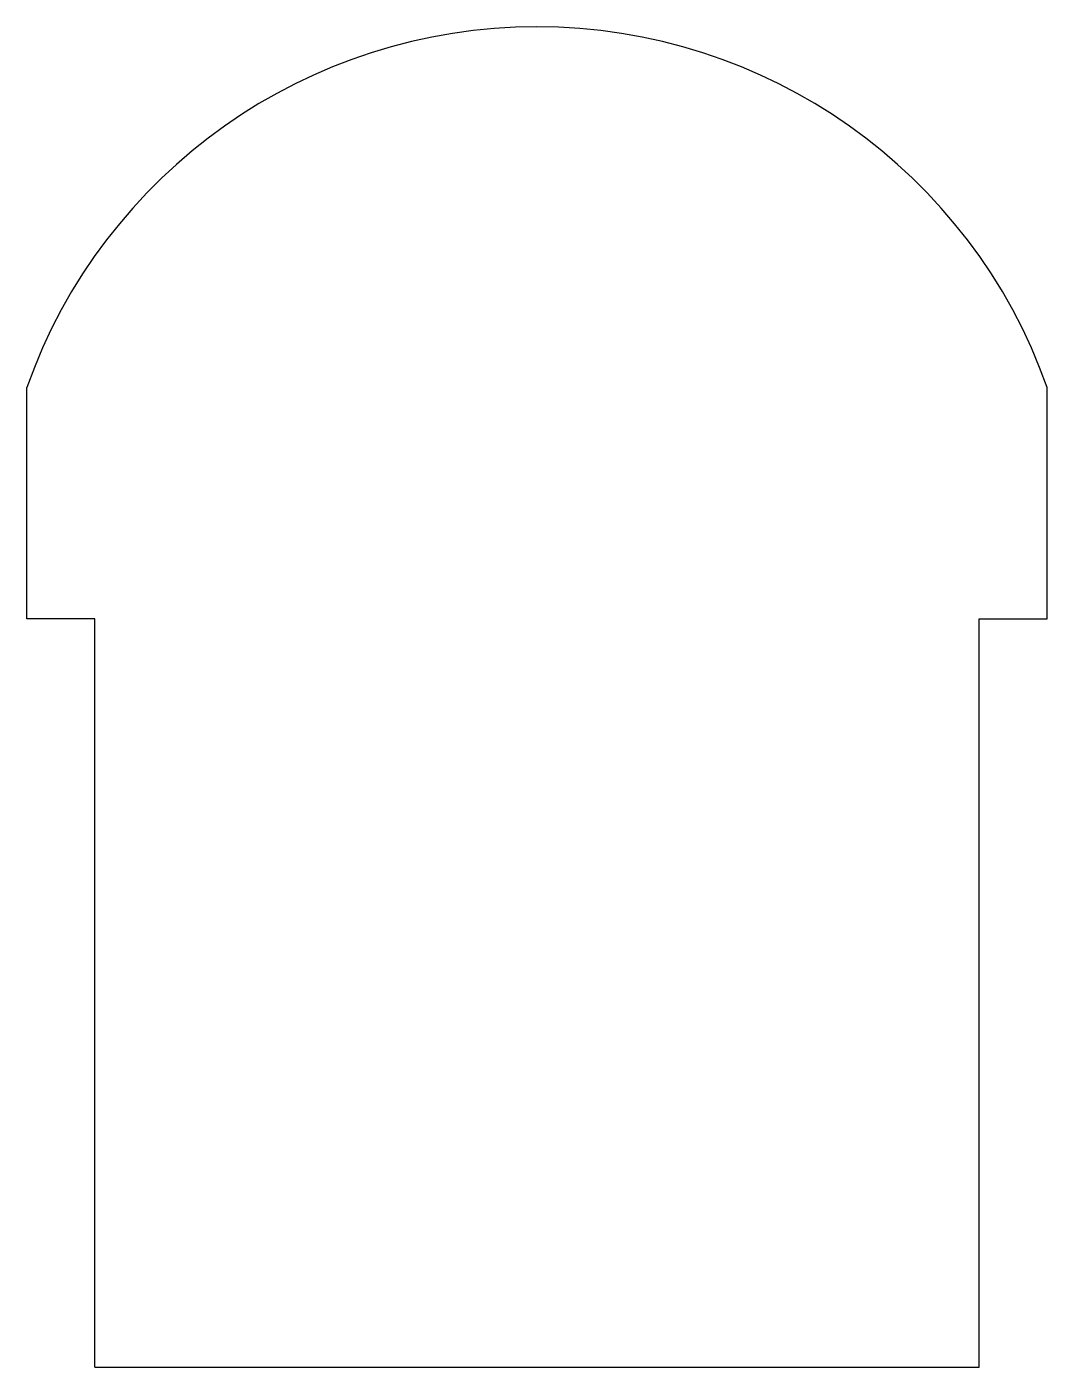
# Model space of a CAD drawing. Header units: inches. Extents: x 596 to 817, y 89 to 498.
# Drawn here: x 595.8 to 670.8, y 88.6 to 187.1 of the extents above; entities outside this region: 1.
import ezdxf

# ---------------------------------------------------------------- set-up
doc = ezdxf.new("R2010")
doc.units = ezdxf.units.IN
doc.header["$MEASUREMENT"] = 0

msp = doc.modelspace()

# ---------------------------------------------------------------- linework, layer by layer
for p, q in [((595.814, 143.613), (595.814, 160.613)), ((670.814, 143.613), (670.814, 160.613)), ((600.814, 143.613), (595.814, 143.613)), ((600.814, 88.613), (600.814, 143.613)), ((665.814, 88.613), (665.814, 143.613)), ((665.814, 143.613), (670.814, 143.613)), ((600.814, 88.613), (665.814, 88.613))]:
    msp.add_line(p, q)
msp.add_lwpolyline([(817.015, 497.623), (817.015, 481.883), (814.475, 481.883), (814.475, 497.623)], close=True)
msp.add_arc((633.314, 147.33), 39.783, 19.50485, 160.49515)

doc.saveas('drawing.dxf')
